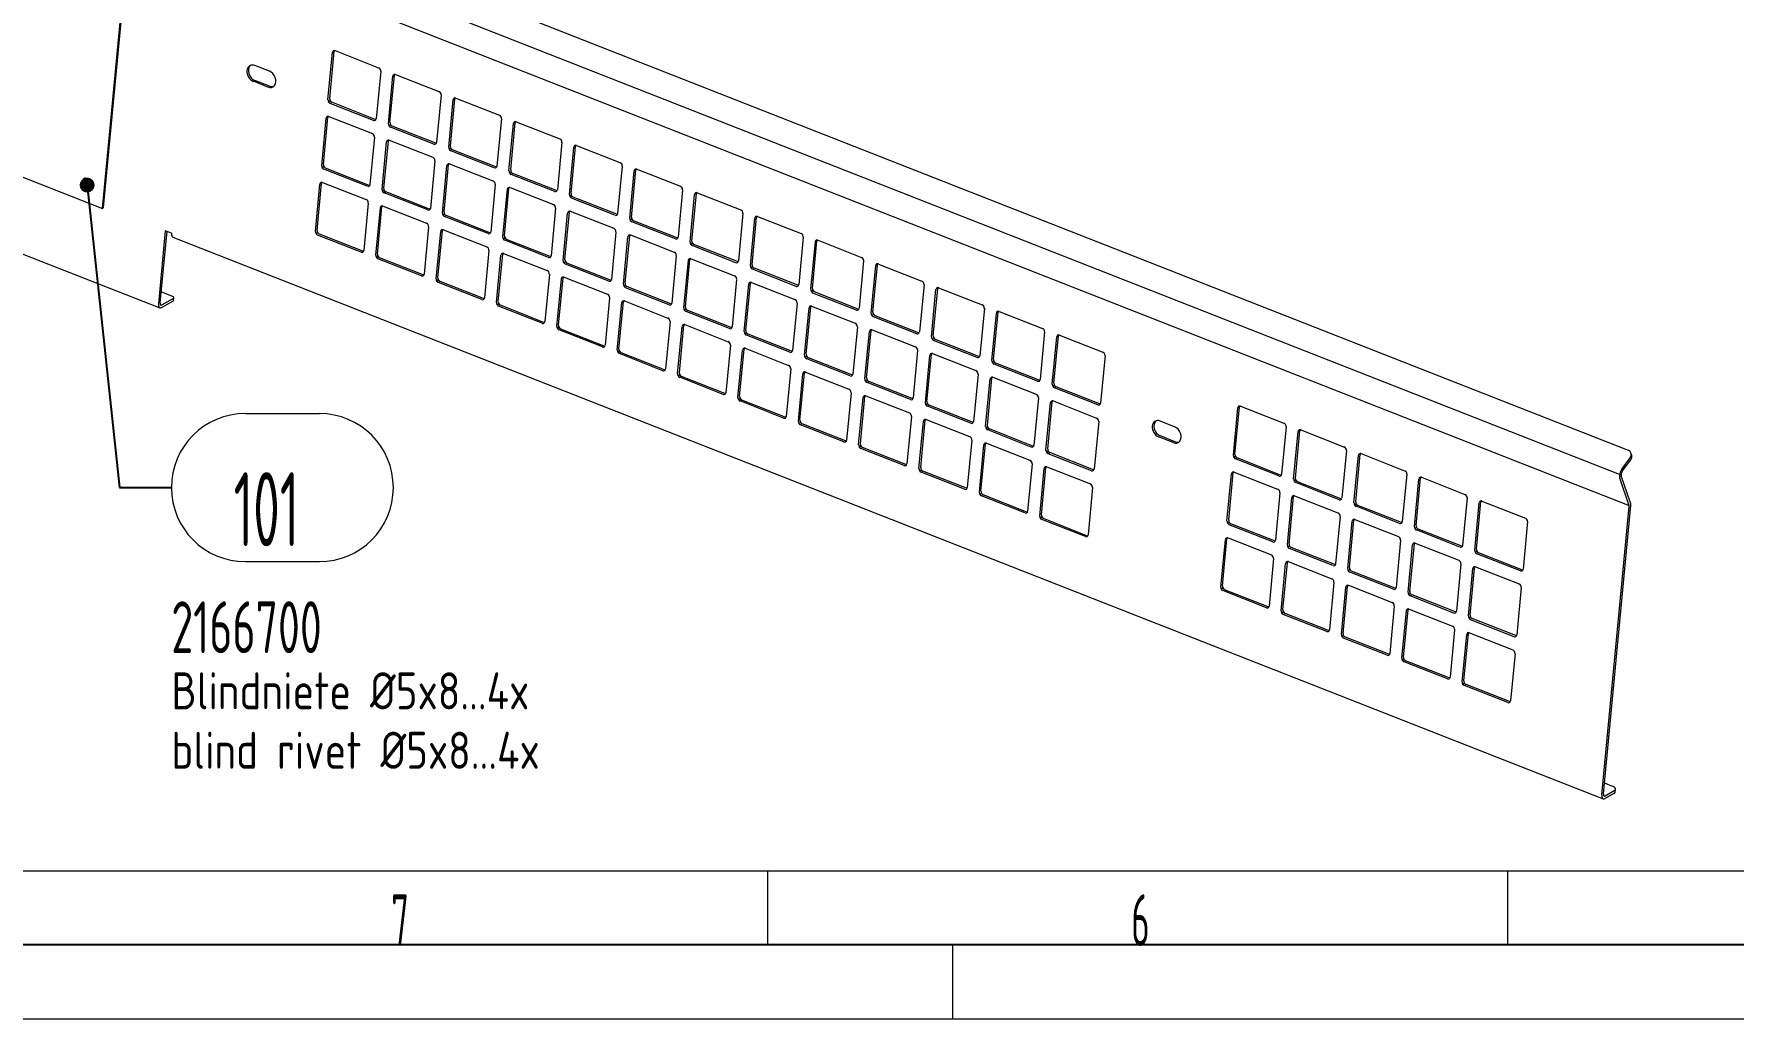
# Model space of a CAD drawing. Header units: millimetres. Extents: x 0 to 420, y 0 to 297.
# Drawn here: x 67.9 to 182.7, y 0 to 66.5 of the extents above; entities that cross this region are included whole.
import ezdxf

# ---------------------------------------------------------------- set-up
doc = ezdxf.new("R2010")
doc.units = ezdxf.units.MM
doc.layers.add('1', color=7, linetype='Continuous', true_color=0xffffff)
doc.layers.add('102', color=7, linetype='Continuous', true_color=0xffffff)
doc.styles.add('iso-1', font='isocp.shx')
doc.dimstyles.get("Standard").update_dxf_attribs({"dimtxt": 0.18, "dimasz": 0.18, "dimexe": 0.18, "dimexo": 0.0625, "dimgap": 0.09, "dimtad": 0, "dimtih": 1, "dimtoh": 1, "dimdec": 4, "dimzin": 0, "dimdsep": 46, "dimtxsty": 'Standard', "dimcen": 0.09, "dimadec": 0, "dimazin": 0, "dimtfac": 1, "dimtdec": 4, "dimtofl": 0, "dimtmove": 0, "dimatfit": 3, "dimfxl": 1, "dimtolj": 1, "dimtzin": 0, "dimarcsym": 0})

# ---------------------------------------------------------------- blocks, each defined once
blk = doc.blocks.new('GROUPED_GEOM3')
at = {"layer": '1', "color": 4, "lineweight": 18}
for p, q in [((82.23, 40.89), (87.23, 40.89)), ((82.23, 30.89), (87.23, 30.89))]:
    blk.add_line(p, q, dxfattribs=at)
at = {"layer": '1', "color": 3, "lineweight": 13}
blk.add_line((77.23, 35.89), (77.23, 35.89), dxfattribs=at)
at = {"layer": '1', "color": 4, "lineweight": 18}
for centre, start, end in [((82.23, 35.89), 90, 269.9999), ((87.23, 35.89), 270, 89.9999)]:
    blk.add_arc(centre, 5, start, end, dxfattribs=at)
at = {"layer": '1', "color": 2, "linetype": 'Continuous', "lineweight": 18, "insert": (81.44, 31.93), "char_height": 5, "attachment_point": 7, "line_spacing_factor": 0.963855, "style": 'iso-1'}
blk.add_mtext('\\W0.5855;101', dxfattribs=at)

msp = doc.modelspace()

# ---------------------------------------------------------------- linework, layer by layer
at = {"layer": '1', "color": 7, "linetype": 'Continuous', "lineweight": 18}
for p, q in [((37.01, 92.85), (175.65, 38.42)), ((34.04, 64.68), (76.44, 48.03)), ((83.85, 64.01), (82.87, 64.39)), ((87.81, 62.08), (88.12, 65.29)), ((87.93, 62.15), (88.23, 65.35)), ((88.3, 65.4), (91.23, 64.25)), ((83.75, 62.94), (82.77, 63.33)), ((83.86, 63.01), (82.88, 63.39)), ((91.38, 64.01), (91.07, 60.8)), ((91.89, 60.48), (92.19, 63.69)), ((92, 60.55), (92.31, 63.75)), ((92.37, 63.8), (95.31, 62.65)), ((95.46, 62.41), (95.15, 59.2)), ((95.97, 58.88), (96.27, 62.09)), ((96.08, 58.95), (96.39, 62.15)), ((96.45, 62.2), (99.39, 61.05)), ((87.39, 57.63), (87.69, 60.84)), ((87.5, 57.7), (87.81, 60.9)), ((87.87, 60.95), (90.81, 59.8)), ((90.89, 60.69), (87.96, 61.84)), ((91.01, 60.75), (88.07, 61.91)), ((94.97, 59.09), (92.04, 60.24)), ((95.09, 59.15), (92.15, 60.31)), ((99.53, 60.81), (99.23, 57.6)), ((100.04, 57.28), (100.35, 60.49)), ((100.16, 57.35), (100.46, 60.55)), ((100.53, 60.6), (103.47, 59.45)), ((90.96, 59.56), (90.65, 56.35)), ((91.47, 56.03), (91.77, 59.24)), ((91.58, 56.1), (91.89, 59.3)), ((91.95, 59.35), (94.89, 58.2)), ((99.05, 57.49), (96.11, 58.64)), ((99.16, 57.55), (96.23, 58.71)), ((103.61, 59.21), (103.31, 56)), ((104.12, 55.68), (104.43, 58.88)), ((104.24, 55.75), (104.54, 58.95)), ((104.61, 59), (107.54, 57.85)), ((90.59, 56.3), (87.65, 57.46)), ((95.03, 57.96), (94.73, 54.75)), ((95.54, 54.43), (95.85, 57.64)), ((95.66, 54.5), (95.96, 57.7)), ((96.03, 57.75), (98.96, 56.6)), ((107.69, 57.6), (107.38, 54.4)), ((108.68, 57.4), (111.62, 56.25)), ((86.97, 53.18), (87.27, 56.39)), ((87.08, 53.25), (87.38, 56.45)), ((87.45, 56.5), (90.39, 55.35)), ((90.47, 56.24), (87.54, 57.39)), ((99.11, 56.36), (98.81, 53.15)), ((103.13, 55.89), (100.19, 57.04)), ((103.24, 55.95), (100.31, 57.1)), ((108.2, 54.08), (108.5, 57.28)), ((108.31, 54.14), (108.62, 57.35)), ((90.53, 55.11), (90.23, 51.9)), ((94.55, 54.64), (91.61, 55.79)), ((94.66, 54.7), (91.73, 55.86)), ((99.62, 52.83), (99.93, 56.04)), ((99.74, 52.9), (100.04, 56.1)), ((100.11, 56.15), (103.04, 55)), ((107.2, 54.29), (104.27, 55.44)), ((107.32, 54.35), (104.38, 55.5)), ((111.77, 56), (111.46, 52.8)), ((112.28, 52.48), (112.58, 55.68)), ((112.39, 52.54), (112.7, 55.75)), ((112.76, 55.8), (115.7, 54.64)), ((91.04, 51.58), (91.35, 54.79)), ((91.16, 51.65), (91.46, 54.85)), ((91.53, 54.9), (94.46, 53.75)), ((98.63, 53.04), (95.69, 54.19)), ((98.74, 53.1), (95.8, 54.26)), ((103.19, 54.76), (102.88, 51.55)), ((103.7, 51.23), (104, 54.43)), ((103.81, 51.3), (104.12, 54.5)), ((104.18, 54.55), (107.12, 53.4)), ((115.84, 54.4), (115.54, 51.2)), ((116.36, 50.88), (116.66, 54.08)), ((116.47, 50.94), (116.77, 54.15)), ((116.84, 54.2), (119.78, 53.04)), ((76.82, 53.24), (76.35, 48.3)), ((76.92, 53.2), (76.46, 48.37)), ((77.23, 53.08), (76.82, 53.24)), ((77.32, 52.81), (173.96, 14.87)), ((90.05, 51.79), (87.11, 52.94)), ((90.16, 51.85), (87.23, 53.01)), ((94.61, 53.51), (94.31, 50.3)), ((95.12, 49.98), (95.43, 53.19)), ((95.24, 50.05), (95.54, 53.25)), ((95.61, 53.3), (98.54, 52.15)), ((107.27, 53.15), (106.96, 49.95)), ((107.78, 49.63), (108.08, 52.83)), ((107.89, 49.69), (108.2, 52.9)), ((108.26, 52.95), (111.2, 51.8)), ((111.28, 52.69), (108.35, 53.84)), ((111.4, 52.75), (108.46, 53.9)), ((98.69, 51.91), (98.38, 48.7)), ((99.68, 51.7), (102.62, 50.55)), ((102.7, 51.44), (99.77, 52.59)), ((102.82, 51.5), (99.88, 52.65)), ((115.36, 51.08), (112.42, 52.24)), ((115.47, 51.15), (112.54, 52.3)), ((119.92, 52.8), (119.62, 49.6)), ((120.43, 49.28), (120.74, 52.48)), ((120.55, 49.34), (120.85, 52.55)), ((120.92, 52.59), (123.85, 51.44)), ((94.13, 50.19), (91.19, 51.34)), ((94.24, 50.25), (91.3, 51.41)), ((99.2, 48.38), (99.5, 51.59)), ((99.31, 48.45), (99.62, 51.65)), ((106.78, 49.84), (103.85, 50.99)), ((106.9, 49.9), (103.96, 51.05)), ((111.34, 51.55), (111.04, 48.35)), ((111.85, 48.03), (112.16, 51.23)), ((111.97, 48.09), (112.27, 51.3)), ((112.34, 51.35), (115.28, 50.19)), ((119.44, 49.48), (116.5, 50.64)), ((119.55, 49.55), (116.62, 50.7)), ((124, 51.2), (123.7, 48)), ((124.51, 47.68), (124.82, 50.88)), ((124.63, 47.74), (124.93, 50.94)), ((125, 50.99), (127.93, 49.84)), ((98.2, 48.59), (95.27, 49.74)), ((98.32, 48.65), (95.38, 49.81)), ((102.77, 50.3), (102.46, 47.1)), ((103.28, 46.78), (103.58, 49.98)), ((103.39, 46.85), (103.7, 50.05)), ((103.76, 50.1), (106.7, 48.95)), ((110.86, 48.24), (107.92, 49.39)), ((110.97, 48.3), (108.04, 49.45)), ((115.42, 49.95), (115.12, 46.75)), ((115.93, 46.43), (116.24, 49.63)), ((116.05, 46.49), (116.35, 49.7)), ((116.42, 49.75), (119.35, 48.59)), ((128.08, 49.6), (127.77, 46.4)), ((129.07, 49.39), (132.01, 48.24)), ((77.31, 48.8), (76.53, 49.1)), ((76.57, 48.05), (77.34, 48.49)), ((76.59, 48.23), (77.36, 48.67)), ((77.38, 48.53), (77.4, 48.71)), ((106.84, 48.7), (106.54, 45.5)), ((107.35, 45.18), (107.66, 48.38)), ((107.47, 45.24), (107.77, 48.45)), ((107.84, 48.5), (110.77, 47.34)), ((119.5, 48.35), (119.19, 45.15)), ((123.52, 47.88), (120.58, 49.03)), ((123.63, 47.95), (120.69, 49.1)), ((128.59, 46.07), (128.89, 49.28)), ((128.7, 46.14), (129.01, 49.34)), ((102.28, 46.99), (99.34, 48.14)), ((102.4, 47.05), (99.46, 48.2)), ((110.92, 47.1), (110.62, 43.9)), ((114.94, 46.63), (112, 47.79)), ((115.05, 46.7), (112.12, 47.85)), ((120.01, 44.83), (120.31, 48.03)), ((120.12, 44.89), (120.43, 48.1)), ((120.49, 48.14), (123.43, 46.99)), ((127.59, 46.28), (124.66, 47.43)), ((127.71, 46.35), (124.77, 47.5)), ((132.16, 48), (131.85, 44.79)), ((132.67, 44.47), (132.97, 47.68)), ((132.78, 44.54), (133.09, 47.74)), ((133.15, 47.79), (136.09, 46.64)), ((106.36, 45.39), (103.42, 46.54)), ((106.47, 45.45), (103.54, 46.6)), ((111.43, 43.58), (111.74, 46.78)), ((111.55, 43.64), (111.85, 46.85)), ((111.92, 46.9), (114.85, 45.74)), ((119.01, 45.03), (116.08, 46.19)), ((119.13, 45.1), (116.19, 46.25)), ((123.58, 46.75), (123.27, 43.55)), ((124.09, 43.23), (124.39, 46.43)), ((124.2, 43.29), (124.51, 46.49)), ((124.57, 46.54), (127.51, 45.39)), ((136.23, 46.4), (135.93, 43.19)), ((136.74, 42.87), (137.05, 46.08)), ((136.86, 42.94), (137.16, 46.14)), ((137.23, 46.19), (140.16, 45.04)), ((110.44, 43.78), (107.5, 44.94)), ((110.55, 43.85), (107.61, 45)), ((115, 45.5), (114.69, 42.3)), ((115.51, 41.98), (115.81, 45.18)), ((115.62, 42.04), (115.93, 45.25)), ((115.99, 45.3), (118.93, 44.14)), ((127.65, 45.15), (127.35, 41.95)), ((128.17, 41.62), (128.47, 44.83)), ((128.28, 41.69), (128.58, 44.89)), ((128.65, 44.94), (131.59, 43.79)), ((131.67, 44.68), (128.73, 45.83)), ((131.79, 44.75), (128.85, 45.9)), ((140.31, 44.8), (140.01, 41.59)), ((119.08, 43.9), (118.77, 40.7)), ((119.7, 40.44), (120.01, 43.65)), ((120.07, 43.69), (123.01, 42.54)), ((123.09, 43.43), (120.16, 44.58)), ((123.21, 43.5), (120.27, 44.65)), ((135.75, 43.08), (132.81, 44.23)), ((135.86, 43.14), (132.93, 44.3)), ((114.51, 42.18), (111.58, 43.34)), ((114.63, 42.25), (111.69, 43.4)), ((119.59, 40.38), (119.89, 43.58)), ((127.17, 41.83), (124.23, 42.98)), ((127.28, 41.9), (124.35, 43.05)), ((131.73, 43.55), (131.43, 40.34)), ((132.24, 40.02), (132.55, 43.23)), ((132.36, 40.09), (132.66, 43.29)), ((132.73, 43.34), (135.66, 42.19)), ((139.83, 41.48), (136.89, 42.63)), ((139.94, 41.54), (137, 42.7)), ((118.59, 40.58), (115.66, 41.74)), ((118.71, 40.65), (115.77, 41.8)), ((123.15, 42.3), (122.85, 39.1)), ((123.66, 38.78), (123.97, 41.98)), ((123.78, 38.84), (124.08, 42.04)), ((124.15, 42.09), (127.09, 40.94)), ((131.25, 40.23), (128.31, 41.38)), ((131.36, 40.3), (128.43, 41.45)), ((135.81, 41.95), (135.51, 38.74)), ((136.32, 38.42), (136.63, 41.63)), ((136.44, 38.49), (136.74, 41.69)), ((136.81, 41.74), (139.74, 40.59)), ((149.09, 38.13), (149.4, 41.34)), ((149.46, 41.39), (152.4, 40.24)), ((122.78, 39.05), (119.85, 40.2)), ((127.23, 40.7), (126.93, 37.49)), ((127.74, 37.17), (128.05, 40.38)), ((127.86, 37.24), (128.16, 40.44)), ((128.23, 40.49), (131.16, 39.34)), ((139.89, 40.35), (139.58, 37.14)), ((145.01, 40), (144.04, 40.38)), ((148.98, 38.07), (149.28, 41.27)), ((122.67, 38.98), (119.73, 40.13)), ((131.31, 39.1), (131, 35.89)), ((135.33, 38.63), (132.39, 39.78)), ((135.44, 38.69), (132.5, 39.85)), ((144.91, 38.93), (143.93, 39.31)), ((145.03, 38.99), (144.05, 39.38)), ((152.54, 39.99), (152.24, 36.79)), ((153.05, 36.47), (153.36, 39.67)), ((153.17, 36.53), (153.47, 39.74)), ((153.54, 39.79), (156.48, 38.63)), ((126.75, 37.38), (123.81, 38.53)), ((126.86, 37.45), (123.93, 38.6)), ((131.82, 35.57), (132.12, 38.78)), ((131.93, 35.64), (132.24, 38.84)), ((132.3, 38.89), (135.24, 37.74)), ((139.4, 37.03), (136.47, 38.18)), ((139.52, 37.09), (136.58, 38.25)), ((152.17, 36.74), (149.24, 37.89)), ((156.62, 38.39), (156.32, 35.19)), ((157.13, 34.87), (157.44, 38.07)), ((157.25, 34.93), (157.55, 38.14)), ((157.62, 38.19), (160.55, 37.03)), ((175.22, 37.13), (175.79, 37.9)), ((175.89, 38.1), (175.85, 38.22)), ((130.82, 35.78), (127.89, 36.93)), ((130.94, 35.84), (128, 37)), ((135.39, 37.5), (135.08, 34.29)), ((135.9, 33.97), (136.2, 37.18)), ((136.01, 34.04), (136.32, 37.24)), ((136.38, 37.29), (139.32, 36.14)), ((148.55, 33.62), (148.86, 36.82)), ((148.67, 33.68), (148.97, 36.89)), ((149.04, 36.94), (151.97, 35.79)), ((152.06, 36.68), (149.12, 37.83)), ((160.7, 36.79), (160.39, 33.59)), ((175.26, 37.01), (175.83, 37.77)), ((139.46, 35.9), (139.16, 32.69)), ((156.14, 35.07), (153.2, 36.23)), ((156.25, 35.14), (153.32, 36.29)), ((161.21, 33.27), (161.51, 36.47)), ((161.32, 33.33), (161.63, 36.54)), ((161.69, 36.59), (164.63, 35.43)), ((175.71, 34.72), (175.08, 36.53)), ((175.82, 34.86), (175.18, 36.68)), ((134.9, 34.18), (131.97, 35.33)), ((135.02, 34.24), (132.08, 35.4)), ((152.12, 35.54), (151.82, 32.34)), ((152.63, 32.02), (152.94, 35.22)), ((152.75, 32.08), (153.05, 35.29)), ((153.12, 35.34), (156.05, 34.18)), ((160.21, 33.47), (157.28, 34.63)), ((160.33, 33.54), (157.39, 34.69)), ((164.78, 35.19), (164.47, 31.99)), ((165.29, 31.67), (165.59, 34.87)), ((165.4, 31.73), (165.71, 34.94)), ((165.77, 34.98), (168.71, 33.83)), ((173.87, 15.14), (175.72, 34.62)), ((173.98, 15.21), (175.83, 34.68)), ((138.98, 32.58), (136.04, 33.73)), ((139.09, 32.64), (136.16, 33.8)), ((151.64, 32.23), (148.7, 33.38)), ((151.75, 32.29), (148.81, 33.44)), ((156.2, 33.94), (155.89, 30.74)), ((156.71, 30.42), (157.01, 33.62)), ((156.82, 30.48), (157.13, 33.69)), ((157.19, 33.74), (160.13, 32.58)), ((168.85, 33.59), (168.55, 30.39)), ((148.13, 29.17), (148.44, 32.37)), ((148.24, 29.23), (148.55, 32.44)), ((148.62, 32.49), (151.55, 31.34)), ((160.28, 32.34), (159.97, 29.14)), ((164.29, 31.87), (161.36, 33.03)), ((164.41, 31.94), (161.47, 33.09)), ((151.7, 31.09), (151.39, 27.89)), ((155.71, 30.62), (152.78, 31.78)), ((155.83, 30.69), (152.89, 31.84)), ((160.79, 28.82), (161.09, 32.02)), ((160.9, 28.88), (161.21, 32.09)), ((161.27, 32.14), (164.21, 30.98)), ((168.37, 30.27), (165.43, 31.42)), ((168.48, 30.34), (165.55, 31.49)), ((152.21, 27.57), (152.51, 30.77)), ((152.32, 27.63), (152.63, 30.84)), ((152.69, 30.89), (155.63, 29.73)), ((159.79, 29.02), (156.86, 30.18)), ((159.91, 29.09), (156.97, 30.24)), ((164.35, 30.74), (164.05, 27.54)), ((164.86, 27.22), (165.17, 30.42)), ((164.98, 27.28), (165.28, 30.48)), ((165.35, 30.53), (168.28, 29.38)), ((151.21, 27.78), (148.28, 28.93)), ((151.33, 27.84), (148.39, 28.99)), ((155.77, 29.49), (155.47, 26.29)), ((156.29, 25.97), (156.59, 29.17)), ((156.4, 26.03), (156.7, 29.24)), ((156.77, 29.29), (159.71, 28.13)), ((168.43, 29.14), (168.13, 25.94)), ((159.85, 27.89), (159.55, 24.69)), ((160.36, 24.37), (160.67, 27.57)), ((160.48, 24.43), (160.78, 27.64)), ((160.85, 27.68), (163.78, 26.53)), ((163.87, 27.42), (160.93, 28.57)), ((163.98, 27.49), (161.05, 28.64)), ((155.29, 26.17), (152.35, 27.33)), ((155.4, 26.24), (152.47, 27.39)), ((167.95, 25.82), (165.01, 26.97)), ((168.06, 25.89), (165.12, 27.04)), ((159.37, 24.57), (156.43, 25.73)), ((159.48, 24.64), (156.55, 25.79)), ((163.93, 26.29), (163.63, 23.09)), ((164.44, 22.77), (164.75, 25.97)), ((164.56, 22.83), (164.86, 26.03)), ((164.93, 26.08), (167.86, 24.93)), ((163.45, 22.97), (160.51, 24.12)), ((163.56, 23.04), (160.62, 24.19)), ((168.01, 24.69), (167.7, 21.49)), ((167.52, 21.37), (164.59, 22.52)), ((167.64, 21.44), (164.7, 22.59)), ((174.05, 15.94), (174.58, 15.73)), ((174.69, 15.23), (174.09, 14.89)), ((174.71, 15.41), (174.1, 15.06)), ((174.78, 15.34), (174.8, 15.52))]:
    msp.add_line(p, q, dxfattribs=at)
at = {"layer": '1', "color": 6, "linetype": 'Continuous', "lineweight": 13}
for p, q in [((175.07, 36.77), (35.61, 91.53)), ((36.26, 89.43), (175.72, 34.68)), ((87.96, 62), (87.85, 61.94)), ((92.04, 60.4), (91.93, 60.34)), ((96.12, 58.8), (96, 58.74)), ((87.54, 57.55), (87.43, 57.49)), ((100.08, 57.13), (100.2, 57.2)), ((91.62, 55.95), (91.5, 55.89)), ((104.27, 55.6), (104.16, 55.53)), ((95.58, 54.29), (95.7, 54.35)), ((108.35, 54), (108.24, 53.93)), ((87.12, 53.1), (87, 53.04)), ((99.66, 52.68), (99.77, 52.75)), ((112.32, 52.33), (112.43, 52.4)), ((91.2, 51.5), (91.08, 51.44)), ((103.74, 51.08), (103.85, 51.15)), ((116.39, 50.73), (116.51, 50.8)), ((95.27, 49.9), (95.16, 49.84)), ((107.81, 49.48), (107.93, 49.55)), ((99.24, 48.23), (99.35, 48.3)), ((120.59, 49.19), (120.47, 49.13)), ((112.01, 47.95), (111.89, 47.88)), ((124.66, 47.59), (124.55, 47.53)), ((103.43, 46.7), (103.31, 46.63)), ((115.97, 46.28), (116.08, 46.35)), ((128.74, 45.99), (128.63, 45.93)), ((107.39, 45.03), (107.51, 45.1)), ((120.16, 44.74), (120.05, 44.68)), ((132.82, 44.39), (132.7, 44.33)), ((111.47, 43.43), (111.58, 43.5)), ((124.24, 43.14), (124.13, 43.08)), ((136.78, 42.73), (136.9, 42.79)), ((115.55, 41.83), (115.66, 41.9)), ((128.32, 41.54), (128.2, 41.48)), ((119.62, 40.23), (119.74, 40.29)), ((132.28, 39.88), (132.39, 39.94)), ((123.82, 38.69), (123.7, 38.63)), ((136.36, 38.28), (136.47, 38.34)), ((149.13, 37.99), (149.01, 37.92)), ((127.78, 37.03), (127.89, 37.09)), ((153.21, 36.39), (153.09, 36.32)), ((131.97, 35.49), (131.86, 35.43)), ((157.17, 34.72), (157.28, 34.79)), ((135.93, 33.83), (136.05, 33.89)), ((148.71, 33.54), (148.59, 33.47)), ((161.36, 33.18), (161.25, 33.12)), ((152.78, 31.94), (152.67, 31.87)), ((165.44, 31.58), (165.32, 31.52)), ((156.86, 30.34), (156.75, 30.27)), ((148.28, 29.09), (148.17, 29.02)), ((160.94, 28.73), (160.82, 28.67)), ((152.36, 27.49), (152.25, 27.42)), ((165.02, 27.13), (164.9, 27.07)), ((156.44, 25.89), (156.32, 25.82)), ((160.4, 24.22), (160.52, 24.28)), ((164.59, 22.68), (164.48, 22.62))]:
    msp.add_line(p, q, dxfattribs=at)
at = {"layer": '1', "color": 1, "linetype": 'Continuous', "lineweight": 13}
for p, q in [((25, 10), (410, 10)), ((117.5, 10), (117.5, 5)), ((167.5, 10), (167.5, 5))]:
    msp.add_line(p, q, dxfattribs=at)
at = {"layer": '1', "color": 4, "linetype": 'Continuous', "lineweight": 25}
msp.add_line((415, 5), (20, 5), dxfattribs=at)
at = {"layer": '1', "color": 4, "linetype": 'Continuous', "lineweight": 18}
for p, q in [((130, 5), (130, 0)), ((420, 0), (0, 0))]:
    msp.add_line(p, q, dxfattribs=at)
at = {"layer": '1', "color": 7, "linetype": 'Continuous', "lineweight": 18}
for centre, major_axis, ratio, start_param, end_param in [((88.28, 65.22), (-0.099, 0.174), 0.752935, 5.534396, 7.105192), ((82.82, 63.86), (-0.296, 0.522), 0.752935, 5.534396, 8.675988), ((82.93, 63.92), (-0.296, 0.522), 0.752935, 0.146221, 2.392803), ((88.39, 65.29), (0.099, -0.174), 0.752935, 3.593873, 3.963599), ((83.8, 63.48), (-0.296, 0.522), 0.752935, 2.392803, 5.534396), ((91.22, 64.07), (-0.099, 0.174), 0.752935, 3.963599, 5.534396), ((92.36, 63.62), (-0.099, 0.174), 0.752935, 5.534396, 7.105192), ((92.47, 63.69), (0.099, -0.174), 0.752935, 3.593873, 3.963599), ((83.91, 63.54), (-0.296, 0.522), 0.752935, 2.392803, 2.9954), ((87.98, 62.02), (-0.099, 0.174), 0.752935, 0.822007, 2.392803), ((88.09, 62.09), (0.099, -0.174), 0.752935, 3.963599, 5.534396), ((95.29, 62.47), (-0.099, 0.174), 0.752935, 3.963599, 5.534396), ((96.44, 62.02), (-0.099, 0.174), 0.752935, 5.534396, 7.105192), ((96.55, 62.09), (0.099, -0.174), 0.752935, 3.593873, 3.963599), ((87.86, 60.77), (-0.099, 0.174), 0.752935, 5.534396, 7.105192), ((87.97, 60.84), (0.099, -0.174), 0.752935, 3.593873, 3.963599), ((99.37, 60.87), (-0.099, 0.174), 0.752935, 3.963599, 5.534396), ((90.79, 59.62), (-0.099, 0.174), 0.752935, 3.963599, 5.534396), ((90.91, 60.87), (-0.099, 0.174), 0.752935, 2.392803, 3.963599), ((91.03, 60.93), (0.099, -0.174), 0.752935, 5.534396, 5.830908), ((92.05, 60.42), (-0.099, 0.174), 0.752935, 0.822007, 2.392803), ((92.17, 60.48), (0.099, -0.174), 0.752935, 3.963599, 5.534396), ((100.51, 60.42), (-0.099, 0.174), 0.752935, 5.534396, 7.105192), ((100.63, 60.49), (0.099, -0.174), 0.752935, 3.593873, 3.963599), ((91.93, 59.17), (-0.099, 0.174), 0.752935, 5.534396, 7.105192), ((92.05, 59.24), (0.099, -0.174), 0.752935, 3.593873, 3.963599), ((94.99, 59.27), (-0.099, 0.174), 0.752935, 2.392803, 3.963599), ((95.1, 59.33), (0.099, -0.174), 0.752935, 5.534396, 5.830908), ((96.13, 58.82), (-0.099, 0.174), 0.752935, 0.822007, 2.392803), ((96.24, 58.88), (0.099, -0.174), 0.752935, 3.963599, 5.534396), ((103.45, 59.27), (-0.099, 0.174), 0.752935, 3.963599, 5.534396), ((104.59, 58.82), (-0.099, 0.174), 0.752935, 5.534396, 7.105192), ((104.7, 58.89), (0.099, -0.174), 0.752935, 3.593873, 3.963599), ((87.55, 57.57), (-0.099, 0.174), 0.752935, 0.822007, 2.392803), ((87.67, 57.64), (0.099, -0.174), 0.752935, 3.963599, 5.534396), ((94.87, 58.02), (-0.099, 0.174), 0.752935, 3.963599, 5.534396), ((96.01, 57.57), (-0.099, 0.174), 0.752935, 5.534396, 7.105192), ((96.13, 57.64), (0.099, -0.174), 0.752935, 3.593873, 3.963599), ((99.07, 57.67), (-0.099, 0.174), 0.752935, 2.392803, 3.963599), ((99.18, 57.73), (0.099, -0.174), 0.752935, 5.534396, 5.830908), ((107.53, 57.67), (-0.099, 0.174), 0.752935, 3.963599, 5.534396), ((108.67, 57.22), (-0.099, 0.174), 0.752935, 5.534396, 7.105192), ((108.78, 57.28), (0.099, -0.174), 0.752935, 3.593873, 3.963599), ((71.56, 56.62), (-0.128, 0.226), 0.752935, 0.254949, 2.886622), ((71.67, 56.68), (-0.128, 0.226), 0.752935, 0.628995, 2.512576), ((87.43, 56.32), (-0.099, 0.174), 0.752935, 5.534396, 7.105192), ((87.55, 56.39), (0.099, -0.174), 0.752935, 3.593873, 3.963599), ((90.49, 56.42), (-0.099, 0.174), 0.752935, 2.392803, 3.963599), ((90.6, 56.48), (0.099, -0.174), 0.752935, 5.534396, 5.830908), ((98.95, 56.42), (-0.099, 0.174), 0.752935, 3.963599, 5.534396), ((100.21, 57.22), (-0.099, 0.174), 0.752935, 0.822007, 2.392803), ((100.32, 57.28), (0.099, -0.174), 0.752935, 3.963599, 5.534396), ((90.37, 55.17), (-0.099, 0.174), 0.752935, 3.963599, 5.534396), ((91.63, 55.97), (-0.099, 0.174), 0.752935, 0.822007, 2.392803), ((91.74, 56.03), (0.099, -0.174), 0.752935, 3.963599, 5.534396), ((100.09, 55.97), (-0.099, 0.174), 0.752935, 5.534396, 7.105192), ((100.2, 56.04), (0.099, -0.174), 0.752935, 3.593873, 3.963599), ((103.14, 56.07), (-0.099, 0.174), 0.752935, 2.392803, 3.963599), ((103.26, 56.13), (0.099, -0.174), 0.752935, 5.534396, 5.830908), ((104.29, 55.62), (-0.099, 0.174), 0.752935, 0.822007, 2.392803), ((104.4, 55.68), (0.099, -0.174), 0.752935, 3.963599, 5.534396), ((111.6, 56.07), (-0.099, 0.174), 0.752935, 3.963599, 5.534396), ((112.75, 55.62), (-0.099, 0.174), 0.752935, 5.534396, 7.105192), ((112.86, 55.68), (0.099, -0.174), 0.752935, 3.593873, 3.963599), ((91.51, 54.72), (-0.099, 0.174), 0.752935, 5.534396, 7.105192), ((91.63, 54.79), (0.099, -0.174), 0.752935, 3.593873, 3.963599), ((94.57, 54.82), (-0.099, 0.174), 0.752935, 2.392803, 3.963599), ((94.68, 54.88), (0.099, -0.174), 0.752935, 5.534396, 5.830908), ((95.71, 54.37), (-0.099, 0.174), 0.752935, 0.822007, 2.392803), ((95.82, 54.43), (0.099, -0.174), 0.752935, 3.963599, 5.534396), ((103.03, 54.82), (-0.099, 0.174), 0.752935, 3.963599, 5.534396), ((104.17, 54.37), (-0.099, 0.174), 0.752935, 5.534396, 7.105192), ((104.28, 54.44), (0.099, -0.174), 0.752935, 3.593873, 3.963599), ((107.22, 54.46), (-0.099, 0.174), 0.752935, 2.392803, 3.963599), ((107.34, 54.53), (0.099, -0.174), 0.752935, 5.534396, 5.830908), ((108.36, 54.02), (-0.099, 0.174), 0.752935, 0.822007, 2.392803), ((108.48, 54.08), (0.099, -0.174), 0.752935, 3.963599, 5.534396), ((115.68, 54.47), (-0.099, 0.174), 0.752935, 3.963599, 5.534396), ((116.82, 54.02), (-0.099, 0.174), 0.752935, 5.534396, 7.105192), ((116.94, 54.08), (0.099, -0.174), 0.752935, 3.593873, 3.963599), ((77.49, 53.23), (-0.164, -0.419), 0.482063, 5.249128, 6.283178), ((87.13, 53.12), (-0.099, 0.174), 0.752935, 0.822007, 2.392803), ((87.24, 53.19), (0.099, -0.174), 0.752935, 3.963599, 5.534396), ((94.45, 53.57), (-0.099, 0.174), 0.752935, 3.963599, 5.534396), ((95.59, 53.12), (-0.099, 0.174), 0.752935, 5.534396, 7.105192), ((95.7, 53.19), (0.099, -0.174), 0.752935, 3.593873, 3.963599), ((98.64, 53.22), (-0.099, 0.174), 0.752935, 2.392803, 3.963599), ((98.76, 53.28), (0.099, -0.174), 0.752935, 5.534396, 5.830908), ((99.78, 52.77), (-0.099, 0.174), 0.752935, 0.822007, 2.392803), ((99.9, 52.83), (0.099, -0.174), 0.752935, 3.963599, 5.534396), ((107.1, 53.22), (-0.099, 0.174), 0.752935, 3.963599, 5.534396), ((108.24, 52.77), (-0.099, 0.174), 0.752935, 5.534396, 7.105192), ((108.36, 52.83), (0.099, -0.174), 0.752935, 3.593873, 3.963599), ((119.76, 52.87), (-0.099, 0.174), 0.752935, 3.963599, 5.534396), ((90.06, 51.97), (-0.099, 0.174), 0.752935, 2.392803, 3.963599), ((90.18, 52.03), (0.099, -0.174), 0.752935, 5.534396, 5.830908), ((98.52, 51.97), (-0.099, 0.174), 0.752935, 3.963599, 5.534396), ((99.67, 51.52), (-0.099, 0.174), 0.752935, 5.534396, 7.105192), ((99.78, 51.59), (0.099, -0.174), 0.752935, 3.593873, 3.963599), ((111.18, 51.62), (-0.099, 0.174), 0.752935, 3.963599, 5.534396), ((111.3, 52.86), (-0.099, 0.174), 0.752935, 2.392803, 3.963599), ((111.41, 52.93), (0.099, -0.174), 0.752935, 5.534396, 5.830908), ((112.44, 52.41), (-0.099, 0.174), 0.752935, 0.822007, 2.392803), ((112.56, 52.48), (0.099, -0.174), 0.752935, 3.963599, 5.534396), ((120.9, 52.42), (-0.099, 0.174), 0.752935, 5.534396, 7.105192), ((121.02, 52.48), (0.099, -0.174), 0.752935, 3.593873, 3.963599), ((91.21, 51.52), (-0.099, 0.174), 0.752935, 0.822007, 2.392803), ((91.32, 51.58), (0.099, -0.174), 0.752935, 3.963599, 5.534396), ((102.6, 50.37), (-0.099, 0.174), 0.752935, 3.963599, 5.534396), ((102.72, 51.61), (-0.099, 0.174), 0.752935, 2.392803, 3.963599), ((102.84, 51.68), (0.099, -0.174), 0.752935, 5.534396, 5.830908), ((103.86, 51.17), (-0.099, 0.174), 0.752935, 0.822007, 2.392803), ((103.98, 51.23), (0.099, -0.174), 0.752935, 3.963599, 5.534396), ((112.32, 51.17), (-0.099, 0.174), 0.752935, 5.534396, 7.105192), ((112.44, 51.23), (0.099, -0.174), 0.752935, 3.593873, 3.963599), ((115.38, 51.26), (-0.099, 0.174), 0.752935, 2.392803, 3.963599), ((115.49, 51.33), (0.099, -0.174), 0.752935, 5.534396, 5.830908), ((116.52, 50.81), (-0.099, 0.174), 0.752935, 0.822007, 2.392803), ((116.63, 50.88), (0.099, -0.174), 0.752935, 3.963599, 5.534396), ((123.84, 51.26), (-0.099, 0.174), 0.752935, 3.963599, 5.534396), ((124.98, 50.82), (-0.099, 0.174), 0.752935, 5.534396, 7.105192), ((125.09, 50.88), (0.099, -0.174), 0.752935, 3.593873, 3.963599), ((94.14, 50.37), (-0.099, 0.174), 0.752935, 2.392803, 3.963599), ((94.26, 50.43), (0.099, -0.174), 0.752935, 5.534396, 5.830908), ((95.28, 49.92), (-0.099, 0.174), 0.752935, 0.822007, 2.392803), ((95.4, 49.98), (0.099, -0.174), 0.752935, 3.963599, 5.534396), ((103.74, 49.92), (-0.099, 0.174), 0.752935, 5.534396, 7.105192), ((103.86, 49.99), (0.099, -0.174), 0.752935, 3.593873, 3.963599), ((106.8, 50.01), (-0.099, 0.174), 0.752935, 2.392803, 3.963599), ((106.91, 50.08), (0.099, -0.174), 0.752935, 5.534396, 5.830908), ((107.94, 49.57), (-0.099, 0.174), 0.752935, 0.822007, 2.392803), ((108.05, 49.63), (0.099, -0.174), 0.752935, 3.963599, 5.534396), ((115.26, 50.02), (-0.099, 0.174), 0.752935, 3.963599, 5.534396), ((116.4, 49.57), (-0.099, 0.174), 0.752935, 5.534396, 7.105192), ((116.51, 49.63), (0.099, -0.174), 0.752935, 3.593873, 3.963599), ((119.45, 49.66), (-0.099, 0.174), 0.752935, 2.392803, 3.963599), ((119.57, 49.73), (0.099, -0.174), 0.752935, 5.534396, 5.830908), ((127.91, 49.66), (-0.099, 0.174), 0.752935, 3.963599, 5.534396), ((129.06, 49.21), (-0.099, 0.174), 0.752935, 5.534396, 7.105192), ((129.17, 49.28), (0.099, -0.174), 0.752935, 3.593873, 3.963599), ((76.61, 48.45), (0.164, 0.419), 0.482063, 2.107535, 3.678332), ((76.61, 48.45), (0.091, 0.233), 0.482063, 2.107535, 3.678332), ((77.2, 48.73), (-0.199, 0.019), 0.448, 2.572105, 4.142901), ((77.18, 48.55), (0.199, -0.019), 0.448, 5.713698, 6.283209), ((98.22, 48.77), (-0.099, 0.174), 0.752935, 2.392803, 3.963599), ((98.33, 48.83), (0.099, -0.174), 0.752935, 5.534396, 5.830908), ((99.36, 48.32), (-0.099, 0.174), 0.752935, 0.822007, 2.392803), ((99.48, 48.38), (0.099, -0.174), 0.752935, 3.963599, 5.534396), ((106.68, 48.77), (-0.099, 0.174), 0.752935, 3.963599, 5.534396), ((107.82, 48.32), (-0.099, 0.174), 0.752935, 5.534396, 7.105192), ((107.94, 48.38), (0.099, -0.174), 0.752935, 3.593873, 3.963599), ((110.88, 48.41), (-0.099, 0.174), 0.752935, 2.392803, 3.963599), ((110.99, 48.48), (0.099, -0.174), 0.752935, 5.534396, 5.830908), ((119.34, 48.42), (-0.099, 0.174), 0.752935, 3.963599, 5.534396), ((120.6, 49.21), (-0.099, 0.174), 0.752935, 0.822007, 2.392803), ((120.71, 49.28), (0.099, -0.174), 0.752935, 3.963599, 5.534396), ((131.99, 48.06), (-0.099, 0.174), 0.752935, 3.963599, 5.534396), ((102.3, 47.16), (-0.099, 0.174), 0.752935, 2.392803, 3.963599), ((110.76, 47.17), (-0.099, 0.174), 0.752935, 3.963599, 5.534396), ((112.02, 47.96), (-0.099, 0.174), 0.752935, 0.822007, 2.392803), ((112.13, 48.03), (0.099, -0.174), 0.752935, 3.963599, 5.534396), ((120.48, 47.97), (-0.099, 0.174), 0.752935, 5.534396, 7.105192), ((120.59, 48.03), (0.099, -0.174), 0.752935, 3.593873, 3.963599), ((123.53, 48.06), (-0.099, 0.174), 0.752935, 2.392803, 3.963599), ((123.65, 48.13), (0.099, -0.174), 0.752935, 5.534396, 5.830908), ((124.67, 47.61), (-0.099, 0.174), 0.752935, 0.822007, 2.392803), ((124.79, 47.68), (0.099, -0.174), 0.752935, 3.963599, 5.534396), ((133.13, 47.61), (-0.099, 0.174), 0.752935, 5.534396, 7.105192), ((133.25, 47.68), (0.099, -0.174), 0.752935, 3.593873, 3.963599), ((102.41, 47.23), (0.099, -0.174), 0.752935, 5.534396, 5.830908), ((103.44, 46.72), (-0.099, 0.174), 0.752935, 0.822007, 2.392803), ((103.55, 46.78), (0.099, -0.174), 0.752935, 3.963599, 5.534396), ((111.9, 46.72), (-0.099, 0.174), 0.752935, 5.534396, 7.105192), ((112.01, 46.78), (0.099, -0.174), 0.752935, 3.593873, 3.963599), ((114.95, 46.81), (-0.099, 0.174), 0.752935, 2.392803, 3.963599), ((115.07, 46.88), (0.099, -0.174), 0.752935, 5.534396, 5.830908), ((116.1, 46.36), (-0.099, 0.174), 0.752935, 0.822007, 2.392803), ((116.21, 46.43), (0.099, -0.174), 0.752935, 3.963599, 5.534396), ((123.41, 46.81), (-0.099, 0.174), 0.752935, 3.963599, 5.534396), ((124.56, 46.37), (-0.099, 0.174), 0.752935, 5.534396, 7.105192), ((124.67, 46.43), (0.099, -0.174), 0.752935, 3.593873, 3.963599), ((127.61, 46.46), (-0.099, 0.174), 0.752935, 2.392803, 3.963599), ((127.72, 46.52), (0.099, -0.174), 0.752935, 5.534396, 5.830908), ((128.75, 46.01), (-0.099, 0.174), 0.752935, 0.822007, 2.392803), ((128.87, 46.08), (0.099, -0.174), 0.752935, 3.963599, 5.534396), ((136.07, 46.46), (-0.099, 0.174), 0.752935, 3.963599, 5.534396), ((137.21, 46.01), (-0.099, 0.174), 0.752935, 5.534396, 7.105192), ((137.33, 46.08), (0.099, -0.174), 0.752935, 3.593873, 3.963599), ((106.38, 45.56), (-0.099, 0.174), 0.752935, 2.392803, 3.963599), ((106.49, 45.63), (0.099, -0.174), 0.752935, 5.534396, 5.830908), ((107.52, 45.12), (-0.099, 0.174), 0.752935, 0.822007, 2.392803), ((107.63, 45.18), (0.099, -0.174), 0.752935, 3.963599, 5.534396), ((114.84, 45.57), (-0.099, 0.174), 0.752935, 3.963599, 5.534396), ((115.98, 45.12), (-0.099, 0.174), 0.752935, 5.534396, 7.105192), ((116.09, 45.18), (0.099, -0.174), 0.752935, 3.593873, 3.963599), ((119.03, 45.21), (-0.099, 0.174), 0.752935, 2.392803, 3.963599), ((119.15, 45.28), (0.099, -0.174), 0.752935, 5.534396, 5.830908), ((120.17, 44.76), (-0.099, 0.174), 0.752935, 0.822007, 2.392803), ((120.29, 44.83), (0.099, -0.174), 0.752935, 3.963599, 5.534396), ((127.49, 45.21), (-0.099, 0.174), 0.752935, 3.963599, 5.534396), ((128.63, 44.76), (-0.099, 0.174), 0.752935, 5.534396, 7.105192), ((128.75, 44.83), (0.099, -0.174), 0.752935, 3.593873, 3.963599), ((131.69, 44.86), (-0.099, 0.174), 0.752935, 2.392803, 3.963599), ((140.15, 44.86), (-0.099, 0.174), 0.752935, 3.963599, 5.534396), ((110.45, 43.96), (-0.099, 0.174), 0.752935, 2.392803, 3.963599), ((110.57, 44.03), (0.099, -0.174), 0.752935, 5.534396, 5.830908), ((111.71, 43.58), (0.099, -0.174), 0.752935, 3.963599, 5.534396), ((118.91, 43.97), (-0.099, 0.174), 0.752935, 3.963599, 5.534396), ((120.05, 43.52), (-0.099, 0.174), 0.752935, 5.534396, 7.105192), ((120.17, 43.58), (0.099, -0.174), 0.752935, 3.593873, 3.963599), ((131.57, 43.61), (-0.099, 0.174), 0.752935, 3.963599, 5.534396), ((131.8, 44.92), (0.099, -0.174), 0.752935, 5.534396, 5.830908), ((132.83, 44.41), (-0.099, 0.174), 0.752935, 0.822007, 2.392803), ((132.94, 44.47), (0.099, -0.174), 0.752935, 3.963599, 5.534396), ((111.59, 43.51), (-0.099, 0.174), 0.752935, 0.822007, 2.392803), ((122.99, 42.36), (-0.099, 0.174), 0.752935, 3.963599, 5.534396), ((123.11, 43.61), (-0.099, 0.174), 0.752935, 2.392803, 3.963599), ((123.22, 43.67), (0.099, -0.174), 0.752935, 5.534396, 5.830908), ((124.25, 43.16), (-0.099, 0.174), 0.752935, 0.822007, 2.392803), ((124.37, 43.23), (0.099, -0.174), 0.752935, 3.963599, 5.534396), ((132.71, 43.16), (-0.099, 0.174), 0.752935, 5.534396, 7.105192), ((132.83, 43.23), (0.099, -0.174), 0.752935, 3.593873, 3.963599), ((135.77, 43.26), (-0.099, 0.174), 0.752935, 2.392803, 3.963599), ((135.88, 43.32), (0.099, -0.174), 0.752935, 5.534396, 5.830908), ((136.91, 42.81), (-0.099, 0.174), 0.752935, 0.822007, 2.392803), ((137.02, 42.87), (0.099, -0.174), 0.752935, 3.963599, 5.534396), ((114.53, 42.36), (-0.099, 0.174), 0.752935, 2.392803, 3.963599), ((114.65, 42.43), (0.099, -0.174), 0.752935, 5.534396, 5.830908), ((115.67, 41.91), (-0.099, 0.174), 0.752935, 0.822007, 2.392803), ((115.79, 41.98), (0.099, -0.174), 0.752935, 3.963599, 5.534396), ((124.13, 41.92), (-0.099, 0.174), 0.752935, 5.534396, 7.105192), ((124.25, 41.98), (0.099, -0.174), 0.752935, 3.593873, 3.963599), ((127.19, 42.01), (-0.099, 0.174), 0.752935, 2.392803, 3.963599), ((127.3, 42.07), (0.099, -0.174), 0.752935, 5.534396, 5.830908), ((128.33, 41.56), (-0.099, 0.174), 0.752935, 0.822007, 2.392803), ((128.44, 41.63), (0.099, -0.174), 0.752935, 3.963599, 5.534396), ((135.65, 42.01), (-0.099, 0.174), 0.752935, 3.963599, 5.534396), ((136.79, 41.56), (-0.099, 0.174), 0.752935, 5.534396, 7.105192), ((136.9, 41.63), (0.099, -0.174), 0.752935, 3.593873, 3.963599), ((139.84, 41.66), (-0.099, 0.174), 0.752935, 2.392803, 3.963599), ((139.96, 41.72), (0.099, -0.174), 0.752935, 5.534396, 5.830908), ((149.44, 41.21), (-0.099, 0.174), 0.752935, 5.534396, 7.105192), ((149.56, 41.27), (0.099, -0.174), 0.752935, 3.593873, 3.963599), ((118.61, 40.76), (-0.099, 0.174), 0.752935, 2.392803, 3.963599), ((118.72, 40.83), (0.099, -0.174), 0.752935, 5.534396, 5.830908), ((119.75, 40.31), (-0.099, 0.174), 0.752935, 0.822007, 2.392803), ((119.86, 40.38), (0.099, -0.174), 0.752935, 3.963599, 5.534396), ((127.07, 40.76), (-0.099, 0.174), 0.752935, 3.963599, 5.534396), ((128.21, 40.31), (-0.099, 0.174), 0.752935, 5.534396, 7.105192), ((128.32, 40.38), (0.099, -0.174), 0.752935, 3.593873, 3.963599), ((131.26, 40.41), (-0.099, 0.174), 0.752935, 2.392803, 3.963599), ((131.38, 40.47), (0.099, -0.174), 0.752935, 5.534396, 5.830908), ((139.72, 40.41), (-0.099, 0.174), 0.752935, 3.963599, 5.534396), ((143.99, 39.85), (-0.296, 0.522), 0.752935, 5.534396, 8.675988), ((144.1, 39.91), (-0.296, 0.522), 0.752935, 0.146221, 2.392803), ((152.38, 40.06), (-0.099, 0.174), 0.752935, 3.963599, 5.534396), ((122.69, 39.16), (-0.099, 0.174), 0.752935, 2.392803, 3.963599), ((122.8, 39.22), (0.099, -0.174), 0.752935, 5.534396, 5.830908), ((131.15, 39.16), (-0.099, 0.174), 0.752935, 3.963599, 5.534396), ((132.41, 39.96), (-0.099, 0.174), 0.752935, 0.822007, 2.392803), ((132.52, 40.02), (0.099, -0.174), 0.752935, 3.963599, 5.534396), ((144.96, 39.46), (-0.296, 0.522), 0.752935, 2.392803, 5.534396), ((153.52, 39.61), (-0.099, 0.174), 0.752935, 5.534396, 7.105192), ((153.64, 39.67), (0.099, -0.174), 0.752935, 3.593873, 3.963599), ((123.83, 38.71), (-0.099, 0.174), 0.752935, 0.822007, 2.392803), ((123.94, 38.78), (0.099, -0.174), 0.752935, 3.963599, 5.534396), ((132.29, 38.71), (-0.099, 0.174), 0.752935, 5.534396, 7.105192), ((132.4, 38.78), (0.099, -0.174), 0.752935, 3.593873, 3.963599), ((135.34, 38.81), (-0.099, 0.174), 0.752935, 2.392803, 3.963599), ((135.46, 38.87), (0.099, -0.174), 0.752935, 5.534396, 5.830908), ((136.48, 38.36), (-0.099, 0.174), 0.752935, 0.822007, 2.392803), ((136.6, 38.42), (0.099, -0.174), 0.752935, 3.963599, 5.534396), ((145.08, 39.53), (-0.296, 0.522), 0.752935, 2.392803, 2.9954), ((149.14, 38.01), (-0.099, 0.174), 0.752935, 0.822007, 2.392803), ((149.25, 38.07), (0.099, -0.174), 0.752935, 3.963599, 5.534396), ((156.46, 38.46), (-0.099, 0.174), 0.752935, 3.963599, 5.534396), ((157.6, 38.01), (-0.099, 0.174), 0.752935, 5.534396, 7.105192), ((157.71, 38.07), (0.099, -0.174), 0.752935, 3.593873, 3.963599), ((175.38, 38.06), (-0.472, -0.165), 0.764447, 2.296928, 3.867724), ((175.42, 37.93), (0.472, 0.165), 0.764447, 5.438521, 6.283167), ((126.76, 37.56), (-0.099, 0.174), 0.752935, 2.392803, 3.963599), ((126.88, 37.62), (0.099, -0.174), 0.752935, 5.534396, 5.830908), ((127.91, 37.11), (-0.099, 0.174), 0.752935, 0.822007, 2.392803), ((128.02, 37.18), (0.099, -0.174), 0.752935, 3.963599, 5.534396), ((135.22, 37.56), (-0.099, 0.174), 0.752935, 3.963599, 5.534396), ((136.37, 37.11), (-0.099, 0.174), 0.752935, 5.534396, 7.105192), ((136.48, 37.18), (0.099, -0.174), 0.752935, 3.593873, 3.963599), ((139.42, 37.21), (-0.099, 0.174), 0.752935, 2.392803, 3.963599), ((139.53, 37.27), (0.099, -0.174), 0.752935, 5.534396, 5.830908), ((149.02, 36.76), (-0.099, 0.174), 0.752935, 5.534396, 7.105192), ((149.14, 36.82), (0.099, -0.174), 0.752935, 3.593873, 3.963599), ((152.08, 36.85), (-0.099, 0.174), 0.752935, 2.392803, 3.963599), ((152.19, 36.92), (0.099, -0.174), 0.752935, 5.534396, 5.830908), ((160.54, 36.86), (-0.099, 0.174), 0.752935, 3.963599, 5.534396), ((175.32, 36.86), (0.164, 0.419), 0.482063, 1.060338, 2.631134), ((175.32, 36.86), (0.091, 0.233), 0.482063, 1.060338, 2.631134), ((130.84, 35.96), (-0.099, 0.174), 0.752935, 2.392803, 3.963599), ((130.96, 36.02), (0.099, -0.174), 0.752935, 5.534396, 5.830908), ((132.1, 35.57), (0.099, -0.174), 0.752935, 3.963599, 5.534396), ((139.3, 35.96), (-0.099, 0.174), 0.752935, 3.963599, 5.534396), ((151.96, 35.61), (-0.099, 0.174), 0.752935, 3.963599, 5.534396), ((153.22, 36.41), (-0.099, 0.174), 0.752935, 0.822007, 2.392803), ((153.33, 36.47), (0.099, -0.174), 0.752935, 3.963599, 5.534396), ((161.68, 36.41), (-0.099, 0.174), 0.752935, 5.534396, 7.105192), ((161.79, 36.47), (0.099, -0.174), 0.752935, 3.593873, 3.963599), ((131.98, 35.51), (-0.099, 0.174), 0.752935, 0.822007, 2.392803), ((153.1, 35.16), (-0.099, 0.174), 0.752935, 5.534396, 7.105192), ((153.21, 35.22), (0.099, -0.174), 0.752935, 3.593873, 3.963599), ((156.15, 35.25), (-0.099, 0.174), 0.752935, 2.392803, 3.963599), ((156.27, 35.32), (0.099, -0.174), 0.752935, 5.534396, 5.830908), ((157.3, 34.8), (-0.099, 0.174), 0.752935, 0.822007, 2.392803), ((157.41, 34.87), (0.099, -0.174), 0.752935, 3.963599, 5.534396), ((164.61, 35.25), (-0.099, 0.174), 0.752935, 3.963599, 5.534396), ((165.76, 34.81), (-0.099, 0.174), 0.752935, 5.534396, 7.105192), ((165.87, 34.87), (0.099, -0.174), 0.752935, 3.593873, 3.963599), ((175.58, 34.54), (-0.091, -0.233), 0.482063, 2.107535, 2.631134), ((175.58, 34.54), (-0.164, -0.419), 0.482063, 2.107535, 2.631134), ((134.92, 34.36), (-0.099, 0.174), 0.752935, 2.392803, 3.963599), ((135.03, 34.42), (0.099, -0.174), 0.752935, 5.534396, 5.830908), ((136.06, 33.91), (-0.099, 0.174), 0.752935, 0.822007, 2.392803), ((136.18, 33.97), (0.099, -0.174), 0.752935, 3.963599, 5.534396), ((148.72, 33.56), (-0.099, 0.174), 0.752935, 0.822007, 2.392803), ((148.83, 33.62), (0.099, -0.174), 0.752935, 3.963599, 5.534396), ((156.03, 34.01), (-0.099, 0.174), 0.752935, 3.963599, 5.534396), ((157.18, 33.56), (-0.099, 0.174), 0.752935, 5.534396, 7.105192), ((157.29, 33.62), (0.099, -0.174), 0.752935, 3.593873, 3.963599), ((160.23, 33.65), (-0.099, 0.174), 0.752935, 2.392803, 3.963599), ((160.35, 33.72), (0.099, -0.174), 0.752935, 5.534396, 5.830908), ((161.49, 33.27), (0.099, -0.174), 0.752935, 3.963599, 5.534396), ((168.69, 33.65), (-0.099, 0.174), 0.752935, 3.963599, 5.534396), ((139, 32.76), (-0.099, 0.174), 0.752935, 2.392803, 3.963599), ((139.11, 32.82), (0.099, -0.174), 0.752935, 5.534396, 5.830908), ((148.6, 32.31), (-0.099, 0.174), 0.752935, 5.534396, 7.105192), ((148.71, 32.37), (0.099, -0.174), 0.752935, 3.593873, 3.963599), ((151.65, 32.4), (-0.099, 0.174), 0.752935, 2.392803, 3.963599), ((151.77, 32.47), (0.099, -0.174), 0.752935, 5.534396, 5.830908), ((160.11, 32.41), (-0.099, 0.174), 0.752935, 3.963599, 5.534396), ((161.25, 31.96), (-0.099, 0.174), 0.752935, 5.534396, 7.105192), ((161.37, 33.2), (-0.099, 0.174), 0.752935, 0.822007, 2.392803), ((161.37, 32.02), (0.099, -0.174), 0.752935, 3.593873, 3.963599), ((151.53, 31.16), (-0.099, 0.174), 0.752935, 3.963599, 5.534396), ((152.79, 31.95), (-0.099, 0.174), 0.752935, 0.822007, 2.392803), ((152.91, 32.02), (0.099, -0.174), 0.752935, 3.963599, 5.534396), ((164.31, 32.05), (-0.099, 0.174), 0.752935, 2.392803, 3.963599), ((164.42, 32.12), (0.099, -0.174), 0.752935, 5.534396, 5.830908), ((165.45, 31.6), (-0.099, 0.174), 0.752935, 0.822007, 2.392803), ((165.56, 31.67), (0.099, -0.174), 0.752935, 3.963599, 5.534396), ((152.68, 30.71), (-0.099, 0.174), 0.752935, 5.534396, 7.105192), ((152.79, 30.77), (0.099, -0.174), 0.752935, 3.593873, 3.963599), ((155.73, 30.8), (-0.099, 0.174), 0.752935, 2.392803, 3.963599), ((155.84, 30.87), (0.099, -0.174), 0.752935, 5.534396, 5.830908), ((156.87, 30.35), (-0.099, 0.174), 0.752935, 0.822007, 2.392803), ((156.99, 30.42), (0.099, -0.174), 0.752935, 3.963599, 5.534396), ((164.19, 30.8), (-0.099, 0.174), 0.752935, 3.963599, 5.534396), ((165.33, 30.36), (-0.099, 0.174), 0.752935, 5.534396, 7.105192), ((165.45, 30.42), (0.099, -0.174), 0.752935, 3.593873, 3.963599), ((168.39, 30.45), (-0.099, 0.174), 0.752935, 2.392803, 3.963599), ((168.5, 30.51), (0.099, -0.174), 0.752935, 5.534396, 5.830908), ((148.29, 29.11), (-0.099, 0.174), 0.752935, 0.822007, 2.392803), ((148.41, 29.17), (0.099, -0.174), 0.752935, 3.963599, 5.534396), ((155.61, 29.56), (-0.099, 0.174), 0.752935, 3.963599, 5.534396), ((156.75, 29.11), (-0.099, 0.174), 0.752935, 5.534396, 7.105192), ((156.87, 29.17), (0.099, -0.174), 0.752935, 3.593873, 3.963599), ((159.81, 29.2), (-0.099, 0.174), 0.752935, 2.392803, 3.963599), ((159.92, 29.27), (0.099, -0.174), 0.752935, 5.534396, 5.830908), ((160.95, 28.75), (-0.099, 0.174), 0.752935, 0.822007, 2.392803), ((161.06, 28.82), (0.099, -0.174), 0.752935, 3.963599, 5.534396), ((168.27, 29.2), (-0.099, 0.174), 0.752935, 3.963599, 5.534396), ((151.23, 27.95), (-0.099, 0.174), 0.752935, 2.392803, 3.963599), ((151.34, 28.02), (0.099, -0.174), 0.752935, 5.534396, 5.830908), ((152.37, 27.5), (-0.099, 0.174), 0.752935, 0.822007, 2.392803), ((152.49, 27.57), (0.099, -0.174), 0.752935, 3.963599, 5.534396), ((159.69, 27.96), (-0.099, 0.174), 0.752935, 3.963599, 5.534396), ((160.83, 27.51), (-0.099, 0.174), 0.752935, 5.534396, 7.105192), ((160.95, 27.57), (0.099, -0.174), 0.752935, 3.593873, 3.963599), ((163.77, 26.35), (-0.099, 0.174), 0.752935, 3.963599, 5.534396), ((163.89, 27.6), (-0.099, 0.174), 0.752935, 2.392803, 3.963599), ((164, 27.67), (0.099, -0.174), 0.752935, 5.534396, 5.830908), ((165.03, 27.15), (-0.099, 0.174), 0.752935, 0.822007, 2.392803), ((165.14, 27.22), (0.099, -0.174), 0.752935, 3.963599, 5.534396), ((155.31, 26.35), (-0.099, 0.174), 0.752935, 2.392803, 3.963599), ((155.42, 26.42), (0.099, -0.174), 0.752935, 5.534396, 5.830908), ((156.45, 25.9), (-0.099, 0.174), 0.752935, 0.822007, 2.392803), ((156.56, 25.97), (0.099, -0.174), 0.752935, 3.963599, 5.534396), ((164.91, 25.91), (-0.099, 0.174), 0.752935, 5.534396, 7.105192), ((165.02, 25.97), (0.099, -0.174), 0.752935, 3.593873, 3.963599), ((167.96, 26), (-0.099, 0.174), 0.752935, 2.392803, 3.963599), ((168.08, 26.06), (0.099, -0.174), 0.752935, 5.534396, 5.830908), ((159.38, 24.75), (-0.099, 0.174), 0.752935, 2.392803, 3.963599), ((159.5, 24.82), (0.099, -0.174), 0.752935, 5.534396, 5.830908), ((160.53, 24.3), (-0.099, 0.174), 0.752935, 0.822007, 2.392803), ((160.64, 24.37), (0.099, -0.174), 0.752935, 3.963599, 5.534396), ((167.84, 24.75), (-0.099, 0.174), 0.752935, 3.963599, 5.534396), ((163.46, 23.15), (-0.099, 0.174), 0.752935, 2.392803, 3.963599), ((163.58, 23.22), (0.099, -0.174), 0.752935, 5.534396, 5.830908), ((164.6, 22.7), (-0.099, 0.174), 0.752935, 0.822007, 2.392803), ((164.72, 22.77), (0.099, -0.174), 0.752935, 3.963599, 5.534396), ((167.54, 21.55), (-0.099, 0.174), 0.752935, 2.392803, 3.963599), ((167.65, 21.61), (0.099, -0.174), 0.752935, 5.534396, 5.830908), ((174.13, 15.29), (0.164, 0.419), 0.482063, 2.107535, 3.678332), ((174.13, 15.29), (0.091, 0.233), 0.482063, 2.107535, 3.678332), ((174.3, 15.57), (-0.498, 0.047), 0.448, 2.572105, 4.142901), ((174.28, 15.39), (0.498, -0.047), 0.448, 5.713698, 6.283209)]:
    msp.add_ellipse(centre, major_axis=major_axis, ratio=ratio, start_param=start_param, end_param=end_param, dxfattribs=at)
at = {"layer": '102', "color": 7, "linetype": 'Continuous', "lineweight": 18}
for p, q in [((72.57, 54.75), (73.92, 68.99)), ((72.65, 54.8), (74.01, 69.04)), ((38.31, 68.2), (72.57, 54.75)), ((72.57, 54.75), (72.65, 54.8))]:
    msp.add_line(p, q, dxfattribs=at)
msp.add_ellipse((71.47, 56.57), major_axis=(-0.128, 0.226), ratio=0.752935, dxfattribs=at)
for start_param, end_param in [(3.396444, 5.534396), (5.534396, 6.028313)]:
    msp.add_ellipse((71.56, 56.62), major_axis=(0.128, -0.226), ratio=0.752935, start_param=start_param, end_param=end_param, dxfattribs=at)

# ---------------------------------------------------------------- block references
at = {"layer": '1', "color": 4, "linetype": 'Continuous', "lineweight": 18}
msp.add_blockref('GROUPED_GEOM3', (0, 0), dxfattribs=at)

# ---------------------------------------------------------------- texts
at = {"layer": '1', "color": 2, "linetype": 'Continuous', "lineweight": 18, "insert": (77.23, 24.71), "char_height": 3.5, "attachment_point": 7, "line_spacing_factor": 0.963855, "style": 'iso-1'}
msp.add_mtext('\\W0.6874;2166700', dxfattribs=at)
at = {"layer": '1', "color": 3, "linetype": 'Continuous', "lineweight": 18, "insert": (77.23, 12.88), "char_height": 2.5, "attachment_point": 7, "line_spacing_factor": 0.963855, "style": 'iso-1'}
msp.add_mtext('\\W0.8968;Blindniete %%c5x8...4x\\Pblind rivet %%c5x8...4x\\P ', dxfattribs=at)
at = {"layer": '1', "color": 1, "linetype": 'Continuous', "lineweight": 13, "char_height": 3.5, "attachment_point": 7, "line_spacing_factor": 0.963855, "style": 'iso-1'}
for s, insert in [('\\W0.5404;7', (92.09, 4.93)), ('\\W0.5404;6', (142.09, 4.93))]:
    msp.add_mtext(s, dxfattribs=dict(at, insert=insert))

# ---------------------------------------------------------------- leaders
at = {"layer": '1', "color": 3, "linetype": 'Continuous', "lineweight": 13}
msp.add_leader([(71.54, 56.32), (73.73, 35.89), (77.23, 35.89)], dimstyle='Standard', override={"dimasz": 1, "dimldrblk": 'Dot'}, dxfattribs=at)

doc.saveas('drawing.dxf')
